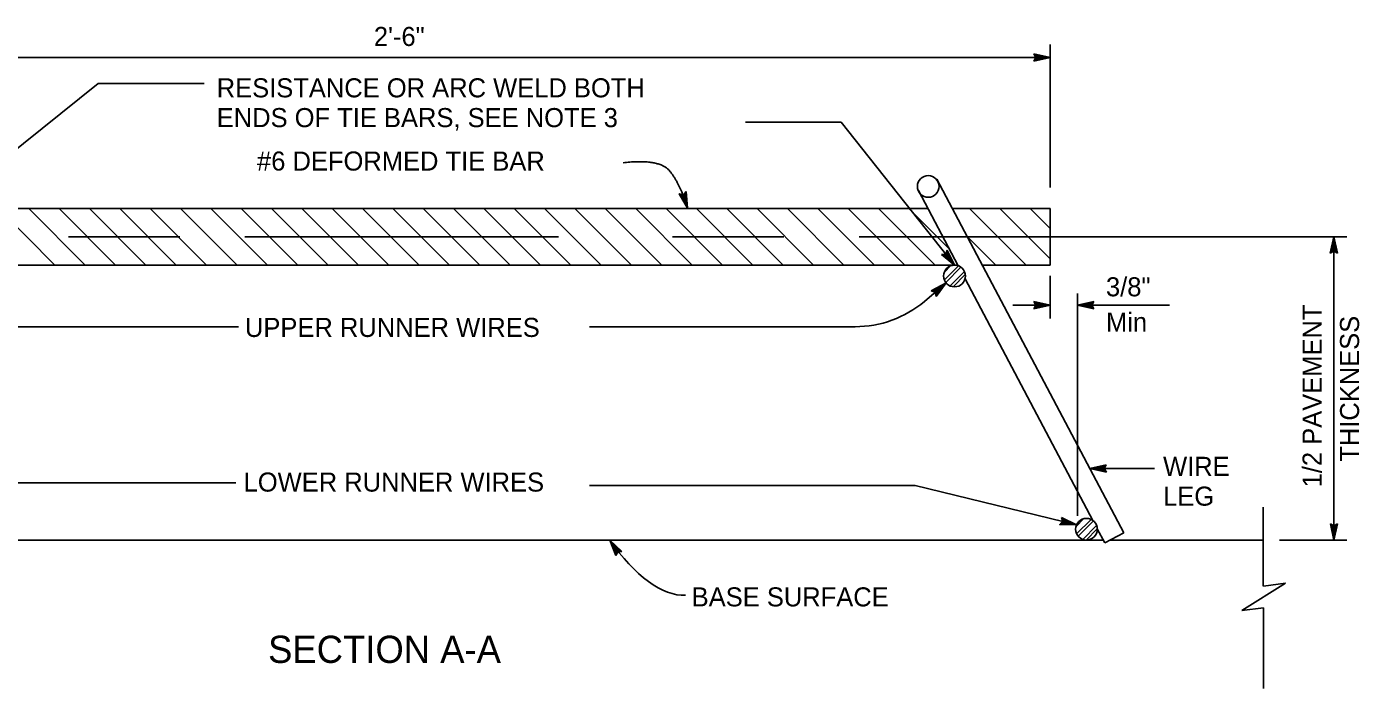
# Model space of a CAD drawing. Extents: x -894 to 866, y -472 to 714.
# Drawn here: x -614.9 to -125.9, y -50.1 to 192.8 of the extents above; entities that cross this region are included whole.
import ezdxf

# ---------------------------------------------------------------- set-up
doc = ezdxf.new("R2010")
doc.units = 0
for name, color, linetype in [('rd_PAVEMENT', 7, 'Continuous'), ('rd_PAVEMENT-anno', 7, 'Continuous'), ('rd_SUBBASE-MATERIAL', 7, 'Continuous'), ('STR_Misc Steel A', 7, 'Continuous'), ('STR_Misc Steel B', 7, 'Continuous'), ('STR_Misc Steel D', 7, 'Continuous'), ('STR_Reinforcement A', 7, 'Continuous')]:
    doc.layers.add(name, color=color, linetype=linetype)

msp = doc.modelspace()

# ---------------------------------------------------------------- linework, layer by layer
at = {"layer": 'rd_PAVEMENT'}
for p, q in [((-161.24, 16.36), (-161.24, -12.58)), ((-153.1, -11.56), (-169.1, -21.56)), ((-161.1, -12.56), (-153.1, -11.56)), ((-169.1, -21.56), (-161.1, -20.56)), ((-161.1, -20.56), (-161.1, -50.14))]:
    msp.add_line(p, q, dxfattribs=at)
at = {"layer": 'rd_PAVEMENT-anno'}
for p, q in [((-239.39, 133.77), (-239.39, 186.23)), ((-708.33, 181.54), (-239.39, 181.54)), ((-244.59, 181.54), (-245.39, 182.88)), ((-245.39, 182.88), (-245.39, 182.88)), ((-245.39, 182.88), (-239.39, 181.54)), ((-239.39, 181.54), (-245.39, 180.21)), ((-245.39, 180.21), (-244.59, 181.54)), ((-245.17, 182.53), (-240.77, 181.54)), ((-240.78, 181.54), (-245.16, 180.57)), ((-242.15, 181.55), (-244.98, 180.92)), ((-244.94, 182.17), (-242.15, 181.55)), ((-244.76, 181.82), (-243.54, 181.55)), ((-243.54, 181.55), (-244.74, 181.28)), ((-239.39, 181.54), (-239.39, 181.54)), ((-245.39, 180.21), (-245.39, 180.21)), ((-316.13, 157.71), (-351.22, 157.71)), ((-274.49, 105.27), (-316.13, 157.71)), ((-372.94, 132.25), (-372.94, 132.25)), ((-375.49, 131.45), (-375.49, 131.45)), ((-372.41, 126.13), (-372.41, 126.13)), ((-130.57, 115.64), (-309.51, 115.64)), ((-136.6, 109.63), (-135.26, 115.63)), ((-136.25, 109.85), (-135.26, 114.25)), ((-135.89, 110.08), (-135.27, 112.87)), ((-135.27, 112.87), (-134.64, 110.04)), ((-135.26, 4.32), (-135.26, 115.64)), ((-135.26, 115.63), (-135.26, 115.63)), ((-135.26, 115.63), (-133.93, 109.63)), ((-135.26, 114.24), (-134.29, 109.86)), ((-279.26, 109.14), (-277.72, 109.34)), ((-274.49, 105.27), (-279.26, 109.14)), ((-279.26, 109.14), (-279.26, 109.14)), ((-275.35, 106.35), (-278.83, 109.18)), ((-276.2, 107.43), (-278.45, 109.25)), ((-277.06, 108.51), (-278.02, 109.29)), ((-277.72, 109.34), (-277.17, 110.8)), ((-277.61, 109.65), (-277.06, 108.51)), ((-277.45, 110), (-276.2, 107.43)), ((-277.31, 110.41), (-275.34, 106.35)), ((-277.17, 110.8), (-277.17, 110.8)), ((-277.17, 110.8), (-274.49, 105.27)), ((-135.26, 110.43), (-136.6, 109.63)), ((-136.6, 109.63), (-136.6, 109.63)), ((-135.54, 110.26), (-135.27, 111.48)), ((-135.27, 111.48), (-135, 110.28)), ((-133.93, 109.63), (-135.26, 110.43)), ((-133.93, 109.63), (-133.93, 109.63)), ((-274.49, 105.27), (-274.49, 105.27)), ((-277.56, 98.71), (-285.55, 91.96)), ((-277.56, 98.71), (-283, 95.85)), ((-278.62, 97.81), (-282.59, 95.73)), ((-281.34, 94.22), (-278.61, 97.82)), ((-281.28, 93.81), (-277.56, 98.71)), ((-277.56, 98.71), (-277.56, 98.71)), ((-239.39, 101.35), (-239.39, 85.73)), ((-283, 95.85), (-283, 95.85)), ((-283, 95.85), (-281.53, 95.35)), ((-279.67, 96.92), (-282.23, 95.58)), ((-280.72, 96.03), (-281.82, 95.45)), ((-281.53, 95.35), (-281.28, 93.81)), ((-281.48, 95.03), (-280.72, 96.03)), ((-281.39, 94.65), (-279.67, 96.92)), ((-281.28, 93.81), (-281.28, 93.81)), ((-229.34, 13.19), (-229.34, 94.84)), ((-239.39, 90.59), (-253.08, 90.59)), ((-244.59, 90.59), (-245.39, 91.92)), ((-245.39, 91.92), (-245.39, 91.92)), ((-245.39, 91.92), (-239.39, 90.59)), ((-239.39, 90.59), (-245.39, 89.26)), ((-245.39, 89.26), (-244.59, 90.59)), ((-245.39, 89.26), (-245.39, 89.26)), ((-245.17, 91.57), (-240.77, 90.59)), ((-240.78, 90.58), (-245.16, 89.61)), ((-242.15, 90.59), (-244.98, 89.96)), ((-244.94, 91.21), (-242.15, 90.59)), ((-244.76, 90.86), (-243.54, 90.59)), ((-243.54, 90.59), (-244.74, 90.32)), ((-239.39, 90.59), (-239.39, 90.59)), ((-229.34, 90.59), (-223.34, 91.92)), ((-229.34, 90.59), (-195.59, 90.59)), ((-223.34, 89.25), (-229.34, 90.59)), ((-229.34, 90.59), (-229.34, 90.59)), ((-223.55, 89.6), (-227.96, 90.58)), ((-227.95, 90.59), (-223.57, 91.56)), ((-226.58, 90.58), (-223.75, 91.21)), ((-223.79, 89.96), (-226.58, 90.58)), ((-225.19, 90.58), (-223.99, 90.85)), ((-223.96, 90.31), (-225.19, 90.58)), ((-223.34, 91.92), (-224.14, 90.59)), ((-224.14, 90.59), (-223.34, 89.25)), ((-223.34, 91.92), (-223.34, 91.92)), ((-223.34, 89.25), (-223.34, 89.25)), ((-636.79, 82.65), (-537.2, 82.65)), ((-408.36, 82.65), (-310.96, 82.65)), ((-224.79, 30.6), (-218.8, 31.97)), ((-218.78, 29.3), (-224.79, 30.6)), ((-224.79, 30.6), (-224.79, 30.6)), ((-224.79, 30.6), (-201.11, 30.6)), ((-219, 29.66), (-223.41, 30.61)), ((-223.4, 30.61), (-219.03, 31.61)), ((-222.02, 30.62), (-219.2, 31.26)), ((-219.23, 30.02), (-222.02, 30.62)), ((-220.64, 30.63), (-219.44, 30.9)), ((-219.41, 30.36), (-220.64, 30.63)), ((-218.8, 31.97), (-219.59, 30.64)), ((-219.59, 30.64), (-218.78, 29.3)), ((-218.8, 31.97), (-218.8, 31.97)), ((-675.17, 25.37), (-538.19, 25.37)), ((-218.78, 29.3), (-218.78, 29.3)), ((-408.36, 24.38), (-288.94, 24.38)), ((-229.74, 9.88), (-288.94, 24.38)), ((-235.89, 10.02), (-235.89, 10.02)), ((-235.25, 12.61), (-235.25, 12.61)), ((-229.74, 9.88), (-229.74, 9.88)), ((-135.26, 4.32), (-136.59, 10.32)), ((-136.59, 10.32), (-136.59, 10.32)), ((-136.59, 10.32), (-135.26, 9.52)), ((-135.27, 5.71), (-136.23, 10.08)), ((-135.26, 7.08), (-135.89, 9.9)), ((-135.26, 9.52), (-133.92, 10.32)), ((-133.92, 10.32), (-135.26, 4.32)), ((-134.28, 10.1), (-135.26, 5.69)), ((-134.64, 9.86), (-135.26, 7.08)), ((-133.92, 10.32), (-133.92, 10.32)), ((-135.26, 8.46), (-135.53, 9.67)), ((-134.99, 9.69), (-135.26, 8.46)), ((-398.7, -1.38), (-401.01, 4.32)), ((-401.01, 4.32), (-401.01, 4.32)), ((-401.01, 4.32), (-396.5, 0.14)), ((-398.53, -1), (-400.22, 3.18)), ((-400.22, 3.17), (-396.93, 0.13)), ((-398.37, -0.6), (-399.44, 2.04)), ((-399.44, 2.04), (-397.32, 0.07)), ((-398.05, 0.04), (-398.7, -1.38)), ((-398.18, -0.26), (-398.65, 0.91)), ((-398.65, 0.91), (-397.75, 0.06)), ((-396.5, 0.14), (-398.05, 0.04)), ((-396.5, 0.14), (-396.5, 0.14)), ((-155.27, 4.32), (-130.57, 4.32)), ((-135.26, 4.32), (-135.26, 4.32)), ((-398.7, -1.38), (-398.7, -1.38))]:
    msp.add_line(p, q, dxfattribs=at)
msp.add_lwpolyline([(-671.05, 105.92), (-588.75, 171.95), (-549.82, 171.95)], dxfattribs=at)
for points in [[(-372.94, 132.25), (-372.41, 126.13), (-375.49, 131.45), (-375.09, 131.35), (-372.84, 127.45), (-373.22, 131.94), (-373.49, 131.63), (-373.24, 128.76), (-374.68, 131.25), (-374.28, 131.16), (-373.66, 130.08), (-373.77, 131.32), (-373.98, 131.08), (-375.49, 131.45), (-373.98, 131.08)], [(-235.25, 12.61), (-229.74, 9.88), (-235.89, 10.02), (-235.6, 10.31), (-231.1, 10.21), (-235.13, 12.22), (-235.01, 11.82), (-232.43, 10.54), (-235.3, 10.61), (-235.01, 10.9), (-233.77, 10.87), (-234.89, 11.43), (-234.79, 11.12), (-235.89, 10.02), (-234.79, 11.12)]]:
    msp.add_lwpolyline(points, close=True, dxfattribs=at)
msp.add_arc((-310.96, 122.02), 39.37, 270, 310.207, dxfattribs=at)
msp.add_ellipse((-389.22, 35.05), major_axis=(-19.88, 50.2), ratio=0.461443, start_param=2.03714, end_param=2.984724, dxfattribs=at)
msp.add_open_spline([(-396.07, 142.88), (-382.76, 144.36), (-375.37, 135.49), (-372.41, 126.13)], degree=2, dxfattribs=at)
at = {"layer": 'rd_SUBBASE-MATERIAL'}
for p, q in [((-727.81, 4.32), (-219.92, 4.32)), ((-217.39, 4.32), (-161.24, 4.32))]:
    msp.add_line(p, q, dxfattribs=at)
at = {"layer": 'STR_Misc Steel A'}
for p, q in [((-229.96, 9.23), (-227.01, 12.18)), ((-229.69, 6.62), (-224.4, 11.91)), ((-229.13, 5.74), (-223.52, 11.35)), ((-227.44, 4.55), (-222.34, 9.66)), ((-226.24, 4.32), (-222.1, 8.45))]:
    msp.add_line(p, q, dxfattribs=at)
msp.add_circle((-226.09, 8.3), 3.99, dxfattribs=at)
at = {"layer": 'STR_Misc Steel B'}
for p, q in [((-278.2, 99.85), (-273.05, 105)), ((-278.19, 102.74), (-275.95, 104.99)), ((-277.7, 98.92), (-272.12, 104.49)), ((-276.1, 97.64), (-270.84, 102.9)), ((-274.97, 97.33), (-270.53, 101.77))]:
    msp.add_line(p, q, dxfattribs=at)
msp.add_circle((-274.48, 101.28), 3.99, dxfattribs=at)
at = {"layer": 'STR_Misc Steel D'}
for p, q in [((-273.14, 105.03), (-287.73, 132.65)), ((-212.32, 7), (-280.92, 136.82)), ((-223.71, 11.5), (-270.63, 100.28)), ((-222.1, 8.45), (-219.37, 3.27)), ((-212.32, 7), (-219.37, 3.27))]:
    msp.add_line(p, q, dxfattribs=at)
msp.add_circle((-284.13, 134.17), 3.99, dxfattribs=at)
at = {"layer": 'STR_Reinforcement A'}
for p, q in [((-663.5, 126.02), (-473.86, 126.02)), ((-625.32, 126.02), (-604.56, 105.27)), ((-614.18, 126.02), (-593.43, 105.27)), ((-603.05, 126.02), (-582.29, 105.27)), ((-591.91, 126.02), (-571.16, 105.27)), ((-580.77, 126.02), (-560.02, 105.27)), ((-569.64, 126.02), (-548.89, 105.27)), ((-558.5, 126.02), (-537.75, 105.27)), ((-547.37, 126.02), (-526.61, 105.27)), ((-536.23, 126.02), (-515.48, 105.27)), ((-525.1, 126.02), (-504.34, 105.27)), ((-513.96, 126.02), (-493.21, 105.27)), ((-502.83, 126.02), (-482.07, 105.27)), ((-491.69, 126.02), (-470.94, 105.27)), ((-480.55, 126.02), (-459.8, 105.27)), ((-473.86, 126.02), (-284.23, 126.02)), ((-469.42, 126.02), (-448.67, 105.27)), ((-458.28, 126.02), (-437.53, 105.27)), ((-447.15, 126.02), (-426.39, 105.27)), ((-436.01, 126.02), (-415.26, 105.27)), ((-424.88, 126.02), (-404.12, 105.27)), ((-413.74, 126.02), (-392.99, 105.27)), ((-402.61, 126.02), (-381.85, 105.27)), ((-391.47, 126.02), (-370.72, 105.27)), ((-380.34, 126.02), (-359.58, 105.27)), ((-369.2, 126.02), (-348.45, 105.27)), ((-358.06, 126.02), (-337.31, 105.27)), ((-346.93, 126.02), (-326.18, 105.27)), ((-335.79, 126.02), (-315.04, 105.27)), ((-324.66, 126.02), (-303.9, 105.27)), ((-313.52, 126.02), (-292.77, 105.27)), ((-302.39, 126.02), (-281.63, 105.27)), ((-291.25, 126.02), (-276.36, 111.13)), ((-275.21, 126.02), (-239.39, 126.02)), ((-268.98, 126.02), (-248.23, 105.27)), ((-257.84, 126.02), (-239.39, 107.57)), ((-246.71, 126.02), (-239.39, 118.7)), ((-239.39, 126.02), (-239.39, 105.27)), ((-239.39, 121.55), (-239.39, 121.55)), ((-558.68, 115.64), (-599.58, 115.64)), ((-419.83, 115.64), (-534.9, 115.64)), ((-337.09, 115.64), (-377.98, 115.64)), ((-269.71, 115.62), (-259.36, 105.27)), ((-470.94, 105.27), (-674.46, 105.27)), ((-273.26, 105.27), (-470.94, 105.27)), ((-239.39, 105.27), (-264.24, 105.27))]:
    msp.add_line(p, q, dxfattribs=at)

# ---------------------------------------------------------------- texts
at = {"layer": 'rd_PAVEMENT-anno'}
for s, height, p in [('2\'-6"', 7, (-487.53, 185.74)), ('RESISTANCE OR ARC WELD BOTH', 7, (-545.2, 166.87)), ('ENDS OF TIE BARS, SEE NOTE 3', 7, (-545.2, 155.94)), ('#6 DEFORMED TIE BAR', 7, (-530.41, 139.99)), ('3/8"', 7, (-218.91, 93.82)), ('Min', 7, (-218.91, 80.82)), ('UPPER RUNNER WIRES', 7, (-534.84, 78.9)), ('WIRE', 7, (-197.96, 27.88)), ('LOWER RUNNER WIRES', 7, (-535.33, 22.11)), ('LEG', 7, (-197.96, 16.94)), ('BASE SURFACE', 7, (-370.93, -20.05)), ('SECTION A-A', 10, (-526.35, -40.8))]:
    msp.add_text(s, height=height, dxfattribs=at).set_placement(p)
for s, p in [('1/2 PAVEMENT', (-139.79, 23.68)), ('THICKNESS', (-126.04, 33.08))]:
    msp.add_text(s, height=7, rotation=90, dxfattribs=at).set_placement(p)

doc.saveas('drawing.dxf')
